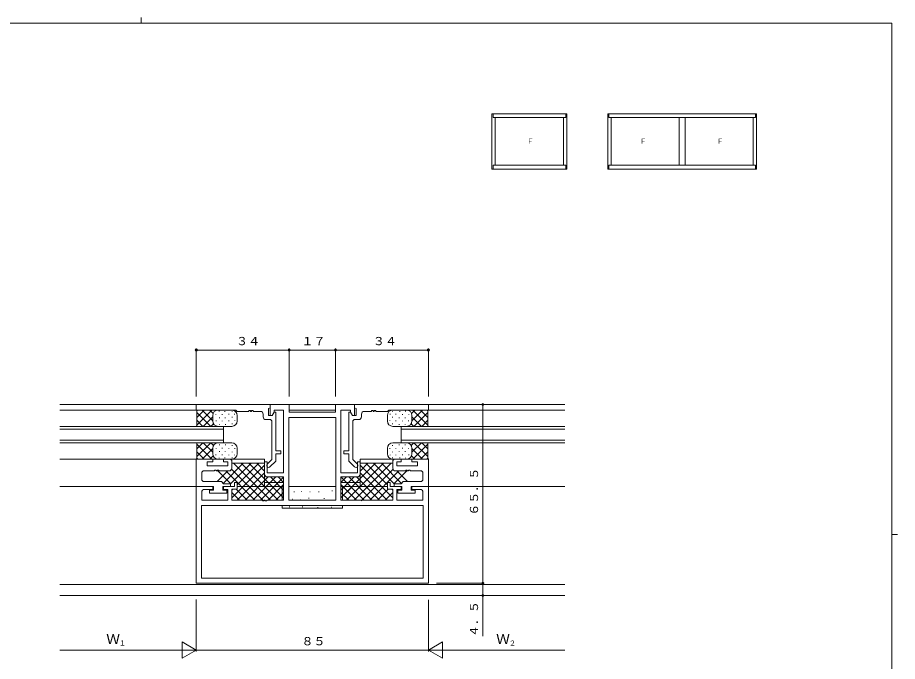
# Model space of a CAD drawing. Units: millimetres on the paper. Extents: x -297 to 270, y -210 to 193.
# Drawn here: x -65.3 to 257, y -43 to 193 of the extents above; entities that cross this region are included whole.
import ezdxf
from ezdxf.enums import TextEntityAlignment as Align

# ---------------------------------------------------------------- set-up
doc = ezdxf.new("R2010")
doc.units = ezdxf.units.MM
for name, color, linetype, lineweight in [('0-1_YKK_ZWAK', 7, 'Continuous', 9), ('0-3_YKK_11', 7, 'Continuous', 9), ('0-4_YKK_12', 2, 'Continuous', 9), ('0-5_YKK_A1', 4, 'Continuous', 9), ('0-6_YKK_13', 4, 'Continuous', 9), ('0-7_YKK_D', 6, 'Continuous', 9)]:
    doc.layers.add(name, color=color, linetype=linetype, lineweight=lineweight)
doc.styles.add('ＭＳ ゴシック', font='')
doc.styles.get('ＭＳ ゴシック').set_extended_font_data('MS Gothic')

msp = doc.modelspace()

# ---------------------------------------------------------------- linework, layer by layer
at = {"layer": '0-1_YKK_ZWAK'}
for p, q in [((255, 191), (-295, 191)), ((-19.99, 193), (-19.99, 191)), ((255, 191), (255, -184)), ((255, 3.5), (257, 3.5))]:
    msp.add_line(p, q, dxfattribs=at)
at = {"layer": '0-3_YKK_11'}
for p, q in [((0.175, 49.141), (0.175, 51.141)), ((0.175, 51.141), (27.175, 51.141)), ((14.675, 49.141), (0.175, 49.141)), ((19.975, 48.941), (19.375, 48.941)), ((34.175, 51.141), (27.175, 51.141)), ((28.675, 49.141), (32.175, 49.141)), ((32.175, 49.141), (32.175, 26.141)), ((34.175, 48.341), (34.175, 51.141)), ((51.175, 51.141), (51.175, 48.341)), ((58.175, 51.141), (51.175, 51.141)), ((53.175, 26.141), (53.175, 49.141)), ((58.175, 51.141), (58.175, 49.941)), ((85.175, 51.141), (58.175, 51.141)), ((58.175, 49.941), (58.675, 49.717)), ((58.675, 49.717), (58.675, 47.141)), ((61.675, 48.641), (64.375, 48.641)), ((70.175, 48.641), (70.675, 49.141)), ((70.675, 49.141), (85.175, 49.141)), ((85.175, 49.141), (85.175, 51.141)), ((24.675, 46.641), (24.675, 47.641)), ((27.875, 31.031), (27.875, 45.141)), ((29.275, 48.341), (29.275, 34.141)), ((51.245, 46.411), (34.105, 46.411)), ((34.105, 46.411), (34.105, 16.141)), ((51.175, 48.341), (34.175, 48.341)), ((51.245, 16.141), (51.245, 46.411)), ((56.075, 48.341), (56.075, 34.141)), ((58.675, 47.141), (57.375, 47.141)), ((57.475, 31.031), (57.475, 45.141)), ((60.675, 46.641), (60.675, 47.641)), ((29.275, 34.141), (31.175, 34.141)), ((29.275, 33.141), (29.275, 30.451)), ((31.175, 33.141), (29.275, 33.141)), ((31.175, 34.141), (31.175, 33.141)), ((56.075, 33.141), (56.075, 30.451)), ((0.175, 31.141), (6.175, 31.141)), ((0.175, 21.141), (0.175, 31.141)), ((6.175, 31.141), (6.175, 30.141)), ((10.175, 31.141), (12.675, 31.141)), ((10.175, 30.141), (10.175, 31.141)), ((12.675, 31.141), (13.175, 30.641)), ((13.175, 30.641), (13.175, 27.841)), ((26.18, 29.336), (27.875, 31.031)), ((29.275, 30.451), (27.17, 28.346)), ((56.075, 30.451), (58.18, 28.346)), ((59.17, 29.336), (57.475, 31.031)), ((72.675, 31.141), (72.175, 30.641)), ((72.175, 30.641), (72.175, 27.841)), ((75.175, 31.141), (72.675, 31.141)), ((73.675, 28.641), (73.675, 30.141)), ((73.675, 30.141), (75.175, 30.141)), ((75.175, 30.141), (75.175, 31.141)), ((85.175, 31.141), (79.175, 31.141)), ((79.175, 31.141), (79.175, 30.141)), ((79.175, 30.141), (81.175, 30.141)), ((81.175, 30.141), (81.175, 28.641)), ((6.875, 26.841), (2.675, 26.841)), ((4.175, 28.641), (11.675, 28.641)), ((12.175, 26.841), (8.475, 26.841)), ((32.175, 26.141), (26.175, 26.141)), ((59.175, 26.141), (53.175, 26.141)), ((73.175, 26.841), (76.875, 26.841)), ((81.175, 28.641), (73.675, 28.641)), ((78.475, 26.841), (82.675, 26.841)), ((2.175, 23.441), (2.675, 22.941)), ((2.675, 22.941), (9.375, 22.941)), ((26.175, 24.641), (32.175, 24.641)), ((32.175, 24.641), (32.175, 16.141)), ((53.175, 24.641), (59.175, 24.641)), ((53.175, 16.141), (53.175, 24.641)), ((75.975, 22.941), (75.175, 22.141)), ((82.675, 22.941), (75.975, 22.941)), ((83.175, 23.441), (82.675, 22.941)), ((6.175, 21.141), (0.175, 21.141)), ((6.475, 21.141), (0.175, 21.141)), ((0.175, 21.141), (0.175, -14.359)), ((14.175, 21.141), (10.175, 21.141)), ((13.175, 16.141), (13.175, 20.141)), ((13.175, 20.141), (15.175, 20.141)), ((75.175, 21.141), (71.175, 21.141)), ((72.675, 22.141), (72.675, 21.141)), ((75.175, 22.141), (72.675, 22.141)), ((72.675, 21.141), (75.475, 21.141)), ((73.675, 16.141), (73.675, 20.041)), ((73.675, 20.041), (75.175, 20.041)), ((73.975, 19.741), (73.975, 18.641)), ((75.475, 19.741), (73.975, 19.741)), ((75.175, 20.041), (75.175, 21.141)), ((75.475, 21.141), (75.475, 19.741)), ((79.175, 21.141), (79.175, 20.041)), ((85.175, 21.141), (79.175, 21.141)), ((79.175, 20.041), (82.175, 20.041)), ((85.175, -14.359), (85.175, 21.141)), ((2.175, 16.141), (2.175, 19.041)), ((11.675, 16.141), (2.175, 16.141)), ((11.375, 18.641), (4.975, 18.641)), ((24.375, 16.141), (13.175, 16.141)), ((25.375, 16.141), (24.975, 16.141)), ((32.175, 16.141), (25.975, 16.141)), ((34.105, 16.141), (51.245, 16.141)), ((72.175, 16.141), (53.175, 16.141)), ((83.175, 16.141), (73.675, 16.141)), ((73.975, 18.641), (80.375, 18.641)), ((83.175, 19.041), (83.175, 16.141)), ((83.245, 14.211), (2.105, 14.211)), ((2.105, 14.211), (2.105, -12.429)), ((83.245, -12.429), (83.245, 14.211)), ((2.105, -12.429), (83.245, -12.429)), ((0.175, -14.359), (85.175, -14.359))]:
    msp.add_line(p, q, dxfattribs=at)
for points in [[(19.375, 48.941), (19.375, 48.641), (15.175, 48.641), (14.675, 49.141)], [(23.675, 48.641), (20.975, 48.641), (20.975, 48.941), (20.375, 48.941), (20.375, 48.641), (19.975, 48.641), (19.975, 48.941)], [(27.175, 51.141), (27.175, 49.941), (26.675, 49.717), (26.675, 47.141)], [(27.175, 51.141), (27.175, 47.141), (27.975, 47.141), (28.675, 48.354), (28.675, 49.141)], [(53.175, 49.141), (56.675, 49.141), (56.675, 48.354), (57.375, 47.141), (58.175, 47.141), (58.175, 51.141)], [(64.375, 48.641), (64.375, 48.941), (64.975, 48.941), (64.975, 48.641), (65.375, 48.641), (65.375, 48.941), (65.975, 48.941), (65.975, 48.641), (70.175, 48.641)], [(27.875, 45.141), (27.375, 45.641), (25.675, 45.641)], [(26.675, 47.141), (27.975, 47.141), (28.667, 48.341), (29.275, 48.341)], [(57.375, 47.141), (56.682, 48.341), (56.075, 48.341)], [(57.475, 45.141), (57.975, 45.641), (59.675, 45.641)], [(56.075, 34.141), (54.175, 34.141), (54.175, 33.141), (56.075, 33.141)], [(6.175, 30.141), (4.175, 30.141), (4.175, 28.641)], [(11.675, 28.641), (11.675, 30.141), (10.175, 30.141)], [(26.175, 26.141), (26.175, 30.141), (25.175, 30.141), (25.175, 25.641)], [(60.175, 25.641), (60.175, 30.141), (59.175, 30.141), (59.175, 26.141)], [(78.875, 21.141), (85.175, 21.141), (85.175, 31.141)], [(2.675, 26.841), (2.175, 26.341), (2.175, 23.441)], [(8.475, 26.841), (8.475, 27.141), (7.875, 27.141), (7.875, 26.841), (7.475, 26.841), (7.475, 27.141), (6.875, 27.141), (6.875, 26.841)], [(76.875, 26.841), (76.875, 27.141), (77.475, 27.141), (77.475, 26.841), (77.875, 26.841), (77.875, 27.141), (78.475, 27.141), (78.475, 26.841)], [(82.675, 26.841), (83.175, 26.341), (83.175, 23.441)], [(9.375, 22.941), (10.175, 22.141), (12.675, 22.141), (12.675, 21.141), (9.875, 21.141), (9.875, 19.741), (11.375, 19.741), (11.375, 18.641)], [(15.175, 20.141), (15.175, 22.641), (14.175, 22.641), (14.175, 21.141)], [(71.175, 21.141), (71.175, 22.641), (70.175, 22.641), (70.175, 20.141), (72.175, 20.141), (72.175, 16.141)], [(3.175, 20.041), (6.175, 20.041), (6.175, 21.141)], [(4.975, 18.641), (4.975, 19.741), (6.475, 19.741), (6.475, 21.141)], [(10.175, 21.141), (10.175, 20.041), (11.675, 20.041), (11.675, 16.141)], [(80.375, 18.641), (80.375, 19.741), (78.875, 19.741), (78.875, 21.141)], [(24.975, 16.141), (24.975, 15.841), (24.375, 15.841), (24.375, 16.141)], [(25.975, 16.141), (25.975, 15.841), (25.375, 15.841), (25.375, 16.141)]]:
    msp.add_lwpolyline(points, dxfattribs=at)
for centre, radius, start, end in [((23.675, 47.641), 1, 0, 90), ((61.675, 47.641), 1, 90, 180), ((25.675, 46.641), 1, 180, 270), ((59.675, 46.641), 1, 270, 0), ((26.675, 28.841), 0.7, 135, 314.99998), ((58.675, 28.841), 0.7, 225, 45), ((12.175, 27.841), 1, 270, 0), ((73.175, 27.841), 1, 180, 270), ((26.175, 25.641), 1, 180, 270), ((59.175, 25.641), 1, 270, 0), ((3.175, 19.041), 1, 90, 180), ((82.175, 19.041), 1, 0, 90)]:
    msp.add_arc(centre, radius, start, end, dxfattribs=at)
at = {"layer": '0-4_YKK_12'}
for p, q in [((0.475, 49.141), (-49.825, 49.141)), ((-49.821, 51.141), (135.175, 51.141)), ((34.175, 49.141), (51.175, 49.141)), ((135.175, 49.141), (84.875, 49.141)), ((10.175, 43.141), (-49.822, 43.141)), ((10.175, 42.141), (-49.822, 42.141)), ((10.175, 43.141), (10.175, 37.141)), ((75.175, 43.141), (75.175, 37.141)), ((75.175, 43.141), (135.171, 43.141)), ((75.175, 42.141), (135.171, 42.141)), ((10.175, 38.141), (-49.823, 38.141)), ((10.175, 37.141), (-49.823, 37.141)), ((75.175, 38.141), (135.172, 38.141)), ((75.175, 37.141), (135.172, 37.141)), ((0.475, 31.141), (-49.825, 31.141)), ((12.675, 31.141), (25.175, 31.141)), ((25.175, 31.141), (25.175, 21.141)), ((72.675, 31.141), (60.175, 31.141)), ((60.175, 31.141), (60.175, 21.141)), ((32.175, 22.641), (25.175, 22.641)), ((60.175, 22.641), (53.175, 22.641)), ((0.475, 21.141), (-49.825, 21.141)), ((15.175, 21.141), (32.175, 21.141)), ((51.245, 21.141), (34.105, 21.141)), ((70.175, 21.141), (53.175, 21.141)), ((84.875, 21.141), (135.175, 21.141)), ((-49.825, -14.859), (135.175, -14.859)), ((-49.825, -18.859), (135.175, -18.859))]:
    msp.add_line(p, q, dxfattribs=at)
at = {"layer": '0-5_YKK_A1'}
for p, q in [((108.487, 157.7), (108.487, 137.4)), ((135.887, 157.7), (108.487, 157.7)), ((108.887, 156.4), (108.887, 157.7)), ((135.487, 156.4), (108.887, 156.4)), ((109.687, 156.4), (109.687, 138.9)), ((134.687, 138.9), (134.687, 156.4)), ((135.487, 156.4), (135.487, 157.7)), ((135.887, 137.4), (135.887, 157.7)), ((150.887, 137.4), (150.887, 157.7)), ((205.412, 157.7), (150.887, 157.7)), ((151.287, 156.4), (151.287, 157.7)), ((151.287, 156.4), (179.212, 156.4)), ((152.087, 138.9), (152.087, 156.4)), ((177.087, 156.4), (177.087, 138.9)), ((205.012, 156.4), (179.212, 156.4)), ((179.212, 156.4), (179.212, 138.9)), ((204.212, 138.9), (204.212, 156.4)), ((205.012, 156.4), (205.012, 157.7)), ((205.412, 137.4), (205.412, 157.7)), ((108.887, 137.4), (108.887, 138.9)), ((108.887, 138.9), (135.487, 138.9)), ((135.487, 137.4), (135.487, 138.9)), ((151.287, 137.4), (151.287, 138.9)), ((179.212, 138.9), (151.287, 138.9)), ((179.212, 138.9), (205.012, 138.9)), ((205.012, 137.4), (205.012, 138.9)), ((135.887, 137.4), (108.487, 137.4)), ((205.412, 137.4), (150.887, 137.4))]:
    msp.add_line(p, q, dxfattribs=at)
at = {"layer": '0-6_YKK_13'}
for p, q in [((0.175, 49.141), (0.375, 48.941)), ((13.175, 49.141), (0.175, 49.141)), ((0.718, 49.141), (0.375, 48.798)), ((3.046, 49.141), (0.375, 46.47)), ((5.875, 49.141), (0.375, 43.641)), ((0.375, 43.141), (0.375, 48.941)), ((6.175, 45.241), (2.275, 49.141)), ((6.33, 47.914), (5.103, 49.141)), ((8.517, 48.631), (8.517, 48.831)), ((10.635, 48.535), (10.635, 48.735)), ((13.33, 48.583), (13.33, 48.783)), ((72.019, 48.583), (72.019, 48.783)), ((72.175, 49.141), (85.175, 49.141)), ((74.714, 48.535), (74.714, 48.735)), ((76.832, 48.631), (76.832, 48.831)), ((79.019, 47.914), (80.246, 49.141)), ((79.175, 45.241), (83.075, 49.141)), ((79.475, 49.141), (84.975, 43.641)), ((82.303, 49.141), (84.975, 46.47)), ((84.631, 49.141), (84.975, 48.798)), ((85.175, 49.141), (84.975, 48.941)), ((84.975, 43.141), (84.975, 48.941)), ((5.446, 43.141), (0.375, 48.213)), ((2.618, 43.141), (0.375, 45.384)), ((6.175, 46.613), (2.703, 43.141)), ((6.175, 44.941), (6.175, 47.141)), ((7.314, 47.476), (7.314, 47.676)), ((7.411, 45.07), (7.411, 45.27)), ((8.614, 46.225), (8.614, 46.425)), ((9.6, 47.428), (9.6, 47.628)), ((9.697, 45.022), (9.697, 45.222)), ((10.803, 46.177), (10.803, 46.377)), ((12.031, 47.5), (12.031, 47.7)), ((12.127, 45.094), (12.127, 45.294)), ((13.258, 46.417), (13.258, 46.617)), ((14.152, 47.541), (14.152, 47.741)), ((14.248, 45.135), (14.248, 45.335)), ((15.175, 44.941), (15.175, 47.141)), ((70.175, 44.941), (70.175, 47.141)), ((71.101, 45.135), (71.101, 45.335)), ((71.198, 47.541), (71.198, 47.741)), ((72.091, 46.417), (72.091, 46.617)), ((73.222, 45.094), (73.222, 45.294)), ((73.318, 47.5), (73.318, 47.7)), ((74.546, 46.177), (74.546, 46.377)), ((75.653, 45.022), (75.653, 45.222)), ((75.749, 47.428), (75.749, 47.628)), ((76.735, 46.225), (76.735, 46.425)), ((77.939, 45.07), (77.939, 45.27)), ((78.035, 47.476), (78.035, 47.676)), ((79.175, 44.941), (79.175, 47.141)), ((79.175, 46.613), (82.646, 43.141)), ((79.903, 43.141), (84.975, 48.213)), ((82.731, 43.141), (84.975, 45.384)), ((0.175, 43.141), (0.375, 43.341)), ((0.175, 43.141), (13.175, 43.141)), ((6.403, 44.013), (5.531, 43.141)), ((8.71, 43.818), (8.71, 44.018)), ((10.9, 43.77), (10.9, 43.97)), ((13.354, 44.011), (13.354, 44.211)), ((71.995, 44.011), (71.995, 44.211)), ((85.175, 43.141), (72.175, 43.141)), ((74.449, 43.77), (74.449, 43.97)), ((76.639, 43.818), (76.639, 44.018)), ((78.946, 44.013), (79.818, 43.141)), ((85.175, 43.141), (84.975, 43.341)), ((0.175, 37.141), (0.375, 36.941)), ((0.175, 37.141), (13.175, 37.141)), ((2.618, 37.141), (0.375, 34.898)), ((0.375, 37.141), (0.375, 31.341)), ((5.446, 37.141), (0.375, 32.07)), ((5.875, 31.141), (0.375, 36.641)), ((6.175, 33.67), (2.703, 37.141)), ((6.403, 36.269), (5.531, 37.141)), ((8.71, 36.464), (8.71, 36.264)), ((10.9, 36.512), (10.9, 36.312)), ((13.354, 36.271), (13.354, 36.071)), ((71.995, 36.271), (71.995, 36.071)), ((85.175, 37.141), (72.175, 37.141)), ((74.449, 36.512), (74.449, 36.312)), ((76.639, 36.464), (76.639, 36.264)), ((78.946, 36.269), (79.818, 37.141)), ((79.175, 33.67), (82.646, 37.141)), ((79.475, 31.141), (84.975, 36.641)), ((79.903, 37.141), (84.975, 32.07)), ((82.731, 37.141), (84.975, 34.898)), ((85.175, 37.141), (84.975, 36.941)), ((84.975, 37.141), (84.975, 31.341)), ((3.046, 31.141), (0.375, 33.813)), ((6.175, 35.041), (2.275, 31.141)), ((6.33, 32.368), (5.103, 31.141)), ((6.175, 35.341), (6.175, 33.141)), ((7.314, 32.806), (7.314, 32.606)), ((7.411, 35.212), (7.411, 35.012)), ((8.614, 34.057), (8.614, 33.857)), ((9.6, 32.854), (9.6, 32.654)), ((9.697, 35.261), (9.697, 35.061)), ((10.803, 34.105), (10.803, 33.905)), ((12.031, 32.782), (12.031, 32.582)), ((12.127, 35.188), (12.127, 34.988)), ((13.258, 33.865), (13.258, 33.665)), ((14.152, 32.741), (14.152, 32.541)), ((14.248, 35.147), (14.248, 34.947)), ((15.175, 35.341), (15.175, 33.141)), ((70.175, 35.341), (70.175, 33.141)), ((71.101, 35.147), (71.101, 34.947)), ((71.198, 32.741), (71.198, 32.541)), ((72.091, 33.865), (72.091, 33.665)), ((73.222, 35.188), (73.222, 34.988)), ((73.318, 32.782), (73.318, 32.582)), ((74.546, 34.105), (74.546, 33.905)), ((75.653, 35.261), (75.653, 35.061)), ((75.749, 32.854), (75.749, 32.654)), ((76.735, 34.057), (76.735, 33.857)), ((77.939, 35.212), (77.939, 35.012)), ((78.035, 32.806), (78.035, 32.606)), ((79.019, 32.368), (80.246, 31.141)), ((79.175, 35.341), (79.175, 33.141)), ((79.175, 35.041), (83.075, 31.141)), ((82.303, 31.141), (84.975, 33.813)), ((0.175, 31.141), (0.375, 31.341)), ((13.175, 31.141), (0.175, 31.141)), ((0.718, 31.141), (0.375, 31.484)), ((8.517, 31.651), (8.517, 31.451)), ((17.39, 29.641), (9.97, 22.221)), ((10.635, 31.747), (10.635, 31.547)), ((20.219, 29.641), (12.719, 22.141)), ((25.175, 29.641), (13.175, 29.641)), ((13.33, 31.699), (13.33, 31.499)), ((27.317, 16.141), (13.817, 29.641)), ((23.047, 29.641), (15.175, 21.768)), ((30.145, 16.141), (16.645, 29.641)), ((32.175, 16.94), (19.474, 29.641)), ((25.175, 26.768), (22.302, 29.641)), ((53.175, 16.94), (65.876, 29.641)), ((55.204, 16.141), (68.704, 29.641)), ((58.032, 16.141), (71.532, 29.641)), ((60.175, 26.768), (63.047, 29.641)), ((60.175, 29.641), (72.175, 29.641)), ((62.302, 29.641), (70.175, 21.768)), ((65.13, 29.641), (72.63, 22.141)), ((67.959, 29.641), (75.379, 22.221)), ((72.019, 31.699), (72.019, 31.499)), ((72.175, 31.141), (85.175, 31.141)), ((74.714, 31.747), (74.714, 31.547)), ((76.832, 31.651), (76.832, 31.451)), ((84.631, 31.141), (84.975, 31.484)), ((85.175, 31.141), (84.975, 31.341)), ((11.762, 26.841), (7.862, 22.941)), ((12.872, 22.1), (7.942, 27.031)), ((21.66, 16.141), (10.96, 26.841)), ((24.772, 15.857), (13.118, 27.511)), ((25.175, 28.94), (13.175, 16.94)), ((25.175, 26.112), (15.204, 16.141)), ((60.175, 28.94), (72.175, 16.94)), ((60.175, 26.112), (70.145, 16.141)), ((60.577, 15.857), (72.231, 27.511)), ((63.689, 16.141), (74.389, 26.841)), ((72.477, 22.1), (77.407, 27.031)), ((73.587, 26.841), (77.487, 22.941)), ((26.532, 24.641), (18.032, 16.141)), ((29.361, 24.641), (20.861, 16.141)), ((32.094, 24.546), (23.689, 16.141)), ((32.175, 19.768), (27.302, 24.641)), ((32.175, 22.597), (30.13, 24.641)), ((53.175, 19.768), (58.047, 24.641)), ((53.175, 22.597), (55.219, 24.641)), ((53.255, 24.546), (61.66, 16.141)), ((55.988, 24.641), (64.488, 16.141)), ((58.817, 24.641), (67.317, 16.141)), ((13.547, 20.141), (13.175, 19.768)), ((18.831, 16.141), (14.831, 20.141)), ((32.175, 21.798), (26.518, 16.141)), ((31.675, 21.141), (31.675, 16.141)), ((31.675, 21.141), (32.175, 21.141)), ((34.105, 21.141), (51.245, 21.141)), ((49.829, 19.516), (50.029, 19.516)), ((53.175, 21.798), (58.831, 16.141)), ((53.175, 19.768), (54.547, 21.141)), ((53.175, 16.94), (57.376, 21.141)), ((53.175, 21.141), (53.675, 21.141)), ((53.675, 16.141), (53.675, 21.141)), ((53.831, 21.141), (58.831, 16.141)), ((55.204, 16.141), (60.204, 21.141)), ((56.66, 21.141), (61.66, 16.141)), ((58.032, 16.141), (63.032, 21.141)), ((59.488, 21.141), (64.488, 16.141)), ((60.861, 16.141), (65.861, 21.141)), ((62.317, 21.141), (67.317, 16.141)), ((63.689, 16.141), (68.689, 21.141)), ((65.145, 21.141), (70.145, 16.141)), ((66.518, 16.141), (70.518, 20.141)), ((66.518, 16.141), (70.518, 20.141)), ((67.974, 21.141), (72.175, 16.94)), ((71.802, 20.141), (72.175, 19.768)), ((71.802, 20.141), (72.175, 19.768)), ((16.003, 16.141), (13.175, 18.97)), ((32.175, 18.97), (29.346, 16.141)), ((35.255, 16.532), (35.455, 16.532)), ((35.951, 19.218), (36.151, 19.218)), ((38.289, 16.184), (38.489, 16.184)), ((38.687, 19.317), (38.887, 19.317)), ((41.273, 16.78), (41.473, 16.78)), ((41.721, 19.218), (41.921, 19.218)), ((44.954, 19.218), (45.154, 19.218)), ((46.894, 16.731), (47.094, 16.731)), ((53.175, 18.97), (56.003, 16.141)), ((53.175, 18.97), (56.003, 16.141)), ((69.346, 16.141), (72.175, 18.97)), ((69.346, 16.141), (72.175, 18.97)), ((31.675, 14.211), (31.675, 13.141)), ((31.675, 13.141), (53.675, 13.141)), ((34.205, 13.647), (34.405, 13.647)), ((38.985, 13.647), (39.185, 13.647)), ((44.556, 13.448), (44.756, 13.448)), ((49.524, 13.56), (49.724, 13.56)), ((53.675, 13.141), (53.675, 14.211))]:
    msp.add_line(p, q, dxfattribs=at)
for centre, start, end in [((8.175, 47.141), 90, 180), ((13.175, 47.141), 0, 90), ((72.175, 47.141), 90, 180), ((77.175, 47.141), 0, 90), ((8.175, 45.141), 180, 270), ((13.175, 45.141), 270, 0), ((72.175, 45.141), 180, 270), ((77.175, 45.141), 270, 0), ((8.175, 35.141), 90, 180), ((13.175, 35.141), 0, 90), ((72.175, 35.141), 90, 180), ((77.175, 35.141), 0, 90), ((8.175, 33.141), 180, 270), ((13.175, 33.141), 270, 0), ((72.175, 33.141), 180, 270), ((77.175, 33.141), 270, 0)]:
    msp.add_arc(centre, 2, start, end, dxfattribs=at)
at = {"layer": '0-7_YKK_D'}
for p, q in [((0.175, 54.141), (0.175, 71.641)), ((0.175, 71.141), (34.175, 71.141)), ((34.175, 54.141), (34.175, 71.641)), ((34.175, 71.141), (51.175, 71.141)), ((51.175, 54.141), (51.175, 71.641)), ((51.175, 71.141), (85.175, 71.141)), ((85.175, 54.141), (85.175, 71.641)), ((88.175, 51.141), (105.675, 51.141)), ((105.175, 51.141), (105.175, -14.359)), ((88.175, -14.359), (105.675, -14.359)), ((88.175, -14.359), (105.675, -14.359)), ((105.175, -33.759), (105.175, -14.359)), ((0.175, -20.311), (0.175, -39.359)), ((0.175, -20.311), (0.175, -39.359)), ((85.175, -20.483), (85.175, -39.359)), ((85.175, -20.483), (85.175, -39.359)), ((-5.025, -35.859), (0.171, -38.859)), ((-5.025, -35.859), (-5.025, -41.859)), ((90.374, -35.859), (85.178, -38.859)), ((90.374, -35.859), (90.374, -41.859)), ((0.175, -38.859), (-49.825, -38.859)), ((-5.025, -41.859), (0.171, -38.859)), ((85.175, -38.859), (0.175, -38.859)), ((85.175, -38.859), (135.175, -38.859)), ((90.374, -41.859), (85.178, -38.859))]:
    msp.add_line(p, q, dxfattribs=at)
for centre, start, end in [((0.175, 71.141), 0, 180), ((0.175, 71.141), 180, 0), ((34.175, 71.141), 0, 180), ((34.175, 71.141), 0, 180), ((34.175, 71.141), 180, 0), ((34.175, 71.141), 180, 0), ((51.175, 71.141), 0, 180), ((51.175, 71.141), 0, 180), ((51.175, 71.141), 180, 0), ((51.175, 71.141), 180, 0), ((85.175, 71.141), 0, 180), ((85.175, 71.141), 180, 0), ((105.175, 51.141), 0, 180), ((105.175, 51.141), 180, 0), ((105.175, -14.359), 0, 180), ((105.175, -14.359), 0, 180), ((105.175, -14.359), 180, 0), ((105.175, -14.359), 180, 0), ((105.175, -18.859), 0, 180), ((105.175, -18.859), 180, 0)]:
    msp.add_arc(centre, 0.375, start, end, dxfattribs=at)

# ---------------------------------------------------------------- texts
at = {"layer": '0-5_YKK_A1', "style": 'ＭＳ ゴシック'}
for p in [(121.227, 146.206), (162.586, 146.206), (190.752, 146.206)]:
    msp.add_text('Ｆ', height=1.833, dxfattribs=at).set_placement(p, align=Align.BOTTOM_LEFT)
at = {"layer": '0-7_YKK_D', "color": 7, "style": 'ＭＳ ゴシック', "width": 1.1}
for s, p in [('３４', (14.721, 72.041)), ('１７', (38.693, 72.041)), ('３４', (64.847, 72.041)), ('８５', (38.693, -37.959))]:
    msp.add_text(s, height=2.933, dxfattribs=at).set_placement(p, align=Align.BOTTOM_LEFT)
for s, p in [('６５．５', (104.275, 10.409)), ('４．５', (104.275, -34.071))]:
    msp.add_text(s, height=2.933, rotation=90, dxfattribs=at).set_placement(p, align=Align.BOTTOM_LEFT)
at = {"layer": '0-7_YKK_D', "color": 3, "style": 'ＭＳ ゴシック'}
for p in [(-32.789, -37.759), (110.039, -37.759)]:
    msp.add_text('Ｗ', height=3.666, dxfattribs=at).set_placement(p, align=Align.BOTTOM_LEFT)
at = {"layer": '0-7_YKK_D', "color": 4, "style": 'ＭＳ ゴシック'}
for s, p in [('１', (-28.108, -37.759)), ('２', (114.72, -37.759))]:
    msp.add_text(s, height=1.833, dxfattribs=at).set_placement(p, align=Align.BOTTOM_LEFT)

doc.saveas('drawing.dxf')
